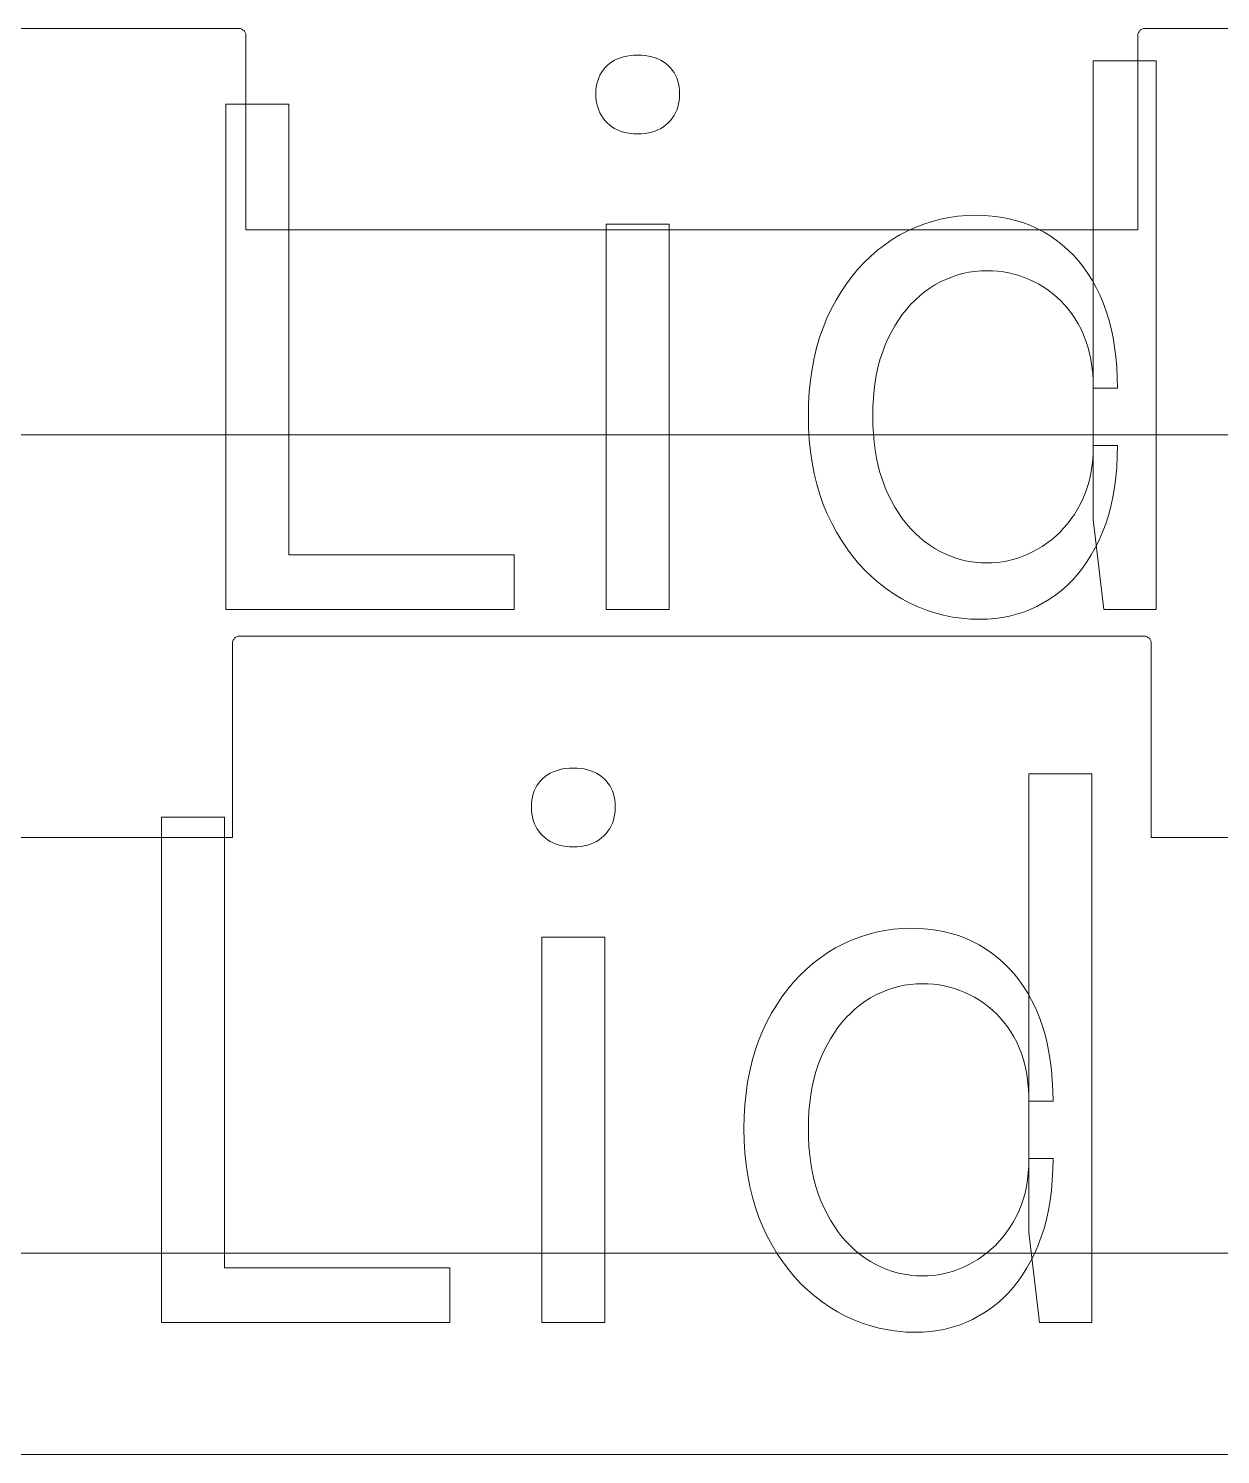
# Model space of a CAD drawing. Extents: x 3 to 302, y 3 to 302.
# Drawn here: x 200.41 to 218.18, y 112.4 to 133.66 of the extents above; entities that cross this region are included whole.
import ezdxf

# ---------------------------------------------------------------- set-up
doc = ezdxf.new("R2010")
doc.units = 0
doc.layers.get('0').update_dxf_attribs({"lineweight": 0})

msp = doc.modelspace()

# ---------------------------------------------------------------- linework, layer by layer
for p, q in [((203.57, 133.66), (190.03, 133.66)), ((203.59, 133.65), (203.57, 133.66)), ((203.6, 133.64), (203.59, 133.65)), ((203.62, 133.63), (203.6, 133.64)), ((203.63, 133.62), (203.62, 133.63)), ((203.65, 133.58), (203.63, 133.62)), ((203.65, 130.66), (203.65, 133.58)), ((216.96, 133.6), (216.95, 133.58)), ((216.95, 133.58), (216.95, 130.66)), ((216.97, 133.61), (216.96, 133.6)), ((216.98, 133.63), (216.97, 133.61)), ((216.99, 133.64), (216.98, 133.63)), ((217.03, 133.66), (216.99, 133.64)), ((230.57, 133.66), (217.03, 133.66)), ((209.005, 133.076), (209.037, 133.108)), ((209.037, 133.108), (209.072, 133.138)), ((209.072, 133.138), (209.109, 133.164)), ((209.109, 133.164), (209.149, 133.188)), ((209.149, 133.188), (209.191, 133.208)), ((209.191, 133.208), (209.235, 133.225)), ((209.235, 133.225), (209.282, 133.239)), ((209.282, 133.239), (209.331, 133.25)), ((209.331, 133.25), (209.383, 133.258)), ((209.383, 133.258), (209.437, 133.262)), ((209.437, 133.262), (209.493, 133.264)), ((209.493, 133.264), (209.493, 133.264)), ((209.493, 133.264), (209.549, 133.262)), ((209.549, 133.262), (209.603, 133.258)), ((209.603, 133.258), (209.655, 133.25)), ((209.655, 133.25), (209.704, 133.239)), ((209.704, 133.239), (209.751, 133.225)), ((209.751, 133.225), (209.795, 133.208)), ((209.795, 133.208), (209.837, 133.188)), ((209.837, 133.188), (209.877, 133.164)), ((209.877, 133.164), (209.914, 133.138)), ((209.914, 133.138), (209.949, 133.108)), ((209.949, 133.108), (209.981, 133.076)), ((216.285, 126.34), (216.285, 133.18)), ((216.285, 133.18), (217.221, 133.18)), ((217.221, 133.18), (217.221, 124.996)), ((208.884, 132.837), (208.896, 132.882)), ((208.896, 132.882), (208.911, 132.925)), ((208.911, 132.925), (208.929, 132.966)), ((208.929, 132.966), (208.951, 133.005)), ((208.951, 133.005), (208.977, 133.041)), ((208.977, 133.041), (209.005, 133.076)), ((209.981, 133.076), (210.009, 133.041)), ((210.009, 133.041), (210.035, 133.005)), ((210.035, 133.005), (210.057, 132.966)), ((210.057, 132.966), (210.075, 132.925)), ((210.075, 132.925), (210.09, 132.882)), ((210.09, 132.882), (210.102, 132.837)), ((208.869, 132.688), (208.871, 132.74)), ((208.871, 132.635), (208.869, 132.688)), ((208.869, 132.688), (208.869, 132.688)), ((208.871, 132.74), (208.876, 132.789)), ((208.876, 132.789), (208.884, 132.837)), ((210.102, 132.837), (210.11, 132.789)), ((210.11, 132.789), (210.115, 132.74)), ((210.115, 132.74), (210.117, 132.688)), ((210.117, 132.688), (210.115, 132.635)), ((210.117, 132.688), (210.117, 132.688)), ((203.355, 132.532), (204.291, 132.532)), ((203.355, 124.996), (203.355, 132.532)), ((203.355, 132.532), (203.355, 132.532)), ((204.291, 132.532), (204.291, 125.812)), ((208.876, 132.584), (208.871, 132.635)), ((208.884, 132.535), (208.876, 132.584)), ((208.896, 132.489), (208.884, 132.535)), ((208.911, 132.444), (208.896, 132.489)), ((210.09, 132.489), (210.075, 132.444)), ((210.102, 132.535), (210.09, 132.489)), ((210.11, 132.584), (210.102, 132.535)), ((210.115, 132.635), (210.11, 132.584)), ((208.929, 132.402), (208.911, 132.444)), ((208.951, 132.361), (208.929, 132.402)), ((208.977, 132.323), (208.951, 132.361)), ((209.005, 132.287), (208.977, 132.323)), ((209.037, 132.253), (209.005, 132.287)), ((209.072, 132.222), (209.037, 132.253)), ((209.949, 132.253), (209.914, 132.222)), ((209.981, 132.287), (209.949, 132.253)), ((210.009, 132.323), (209.981, 132.287)), ((210.035, 132.361), (210.009, 132.323)), ((210.057, 132.402), (210.035, 132.361)), ((210.075, 132.444), (210.057, 132.402)), ((209.109, 132.194), (209.072, 132.222)), ((209.149, 132.169), (209.109, 132.194)), ((209.191, 132.147), (209.149, 132.169)), ((209.235, 132.129), (209.191, 132.147)), ((209.282, 132.114), (209.235, 132.129)), ((209.331, 132.103), (209.282, 132.114)), ((209.383, 132.095), (209.331, 132.103)), ((209.437, 132.09), (209.383, 132.095)), ((209.493, 132.088), (209.437, 132.09)), ((209.549, 132.09), (209.493, 132.088)), ((209.493, 132.088), (209.493, 132.088)), ((209.493, 132.088), (209.493, 132.088)), ((209.603, 132.095), (209.549, 132.09)), ((209.655, 132.103), (209.603, 132.095)), ((209.704, 132.114), (209.655, 132.103)), ((209.751, 132.129), (209.704, 132.114)), ((209.795, 132.147), (209.751, 132.129)), ((209.837, 132.169), (209.795, 132.147)), ((209.877, 132.194), (209.837, 132.169)), ((209.914, 132.222), (209.877, 132.194)), ((213.759, 130.745), (213.883, 130.785)), ((213.883, 130.785), (214.008, 130.818)), ((214.008, 130.818), (214.136, 130.843)), ((214.136, 130.843), (214.266, 130.861)), ((214.266, 130.861), (214.399, 130.872)), ((214.399, 130.872), (214.533, 130.876)), ((214.533, 130.876), (214.533, 130.876)), ((214.533, 130.876), (214.657, 130.873)), ((214.657, 130.873), (214.779, 130.864)), ((214.779, 130.864), (214.897, 130.848)), ((214.897, 130.848), (215.013, 130.827)), ((215.013, 130.827), (215.125, 130.799)), ((215.125, 130.799), (215.234, 130.766)), ((215.234, 130.766), (215.34, 130.726)), ((216.95, 130.66), (203.65, 130.66)), ((209.025, 124.996), (209.025, 130.744)), ((209.025, 130.744), (209.961, 130.744)), ((209.961, 130.744), (209.961, 124.996)), ((213.288, 130.513), (213.403, 130.582)), ((213.403, 130.582), (213.519, 130.644)), ((213.519, 130.644), (213.638, 130.698)), ((213.638, 130.698), (213.759, 130.745)), ((215.34, 130.726), (215.443, 130.68)), ((215.443, 130.68), (215.543, 130.628)), ((215.543, 130.628), (215.64, 130.57)), ((215.64, 130.57), (215.733, 130.506)), ((212.968, 130.267), (213.07, 130.355)), ((213.07, 130.355), (213.177, 130.437)), ((213.177, 130.437), (213.288, 130.513)), ((215.733, 130.506), (215.822, 130.437)), ((215.822, 130.437), (215.907, 130.362)), ((215.907, 130.362), (215.988, 130.282)), ((212.777, 130.073), (212.87, 130.173)), ((212.87, 130.173), (212.968, 130.267)), ((215.988, 130.282), (216.064, 130.196)), ((216.064, 130.196), (216.136, 130.106)), ((212.604, 129.853), (212.689, 129.966)), ((212.689, 129.966), (212.777, 130.073)), ((214.085, 129.92), (214.004, 129.881)), ((214.169, 129.954), (214.085, 129.92)), ((214.253, 129.983), (214.169, 129.954)), ((214.34, 130.006), (214.253, 129.983)), ((214.427, 130.025), (214.34, 130.006)), ((214.517, 130.038), (214.427, 130.025)), ((214.608, 130.045), (214.517, 130.038)), ((214.701, 130.048), (214.608, 130.045)), ((214.783, 130.046), (214.701, 130.048)), ((214.701, 130.048), (214.701, 130.048)), ((214.864, 130.04), (214.783, 130.046)), ((214.945, 130.03), (214.864, 130.04)), ((215.024, 130.016), (214.945, 130.03)), ((215.102, 129.998), (215.024, 130.016)), ((215.178, 129.976), (215.102, 129.998)), ((215.254, 129.95), (215.178, 129.976)), ((215.329, 129.919), (215.254, 129.95)), ((215.402, 129.885), (215.329, 129.919)), ((216.136, 130.106), (216.203, 130.009)), ((216.203, 130.009), (216.267, 129.908)), ((216.267, 129.908), (216.326, 129.8)), ((212.45, 129.609), (212.525, 129.734)), ((212.525, 129.734), (212.604, 129.853)), ((213.77, 129.733), (213.697, 129.674)), ((213.846, 129.787), (213.77, 129.733)), ((213.924, 129.837), (213.846, 129.787)), ((214.004, 129.881), (213.924, 129.837)), ((215.475, 129.847), (215.402, 129.885)), ((215.546, 129.805), (215.475, 129.847)), ((215.614, 129.759), (215.546, 129.805)), ((215.679, 129.709), (215.614, 129.759)), ((215.741, 129.656), (215.679, 129.709)), ((216.326, 129.8), (216.381, 129.688)), ((216.381, 129.688), (216.431, 129.57)), ((212.314, 129.341), (212.379, 129.478)), ((212.379, 129.478), (212.45, 129.609)), ((213.561, 129.543), (213.498, 129.47)), ((213.628, 129.61), (213.561, 129.543)), ((213.697, 129.674), (213.628, 129.61)), ((215.801, 129.599), (215.741, 129.656)), ((215.858, 129.538), (215.801, 129.599)), ((215.913, 129.473), (215.858, 129.538)), ((216.431, 129.57), (216.476, 129.448)), ((212.256, 129.199), (212.314, 129.341)), ((213.381, 129.313), (213.327, 129.227)), ((213.438, 129.394), (213.381, 129.313)), ((213.498, 129.47), (213.438, 129.394)), ((215.965, 129.404), (215.913, 129.473)), ((216.014, 129.332), (215.965, 129.404)), ((216.06, 129.256), (216.014, 129.332)), ((216.476, 129.448), (216.516, 129.321)), ((216.516, 129.321), (216.55, 129.189)), ((212.16, 128.901), (212.205, 129.053)), ((212.205, 129.053), (212.256, 129.199)), ((213.276, 129.137), (213.228, 129.043)), ((213.327, 129.227), (213.276, 129.137)), ((216.103, 129.176), (216.06, 129.256)), ((216.141, 129.093), (216.103, 129.176)), ((216.175, 129.006), (216.141, 129.093)), ((216.55, 129.189), (216.579, 129.052)), ((216.579, 129.052), (216.603, 128.91)), ((212.123, 128.744), (212.16, 128.901)), ((213.145, 128.842), (213.11, 128.736)), ((213.184, 128.945), (213.145, 128.842)), ((213.228, 129.043), (213.184, 128.945)), ((216.204, 128.915), (216.175, 129.006)), ((216.229, 128.821), (216.204, 128.915)), ((216.603, 128.91), (216.621, 128.764)), ((212.092, 128.583), (212.123, 128.744)), ((213.08, 128.626), (213.055, 128.513)), ((213.11, 128.736), (213.08, 128.626)), ((216.249, 128.723), (216.229, 128.821)), ((216.265, 128.622), (216.249, 128.723)), ((216.621, 128.764), (216.634, 128.613)), ((212.051, 128.245), (212.068, 128.417)), ((212.068, 128.417), (212.092, 128.583)), ((213.055, 128.513), (213.034, 128.395)), ((216.276, 128.517), (216.265, 128.622)), ((216.283, 128.408), (216.276, 128.517)), ((216.634, 128.613), (216.642, 128.457)), ((216.642, 128.457), (216.645, 128.296)), ((212.04, 128.069), (212.051, 128.245)), ((213.018, 128.274), (213.006, 128.149)), ((213.034, 128.395), (213.018, 128.274)), ((216.285, 128.296), (216.283, 128.408)), ((216.645, 128.296), (216.285, 128.296)), ((216.645, 128.296), (216.645, 128.296)), ((212.037, 127.888), (212.04, 128.069)), ((212.999, 128.021), (212.997, 127.888)), ((213.006, 128.149), (212.999, 128.021)), ((212.04, 127.706), (212.037, 127.888)), ((212.037, 127.888), (212.037, 127.888)), ((212.997, 127.888), (212.997, 127.888)), ((212.997, 127.888), (212.999, 127.753)), ((151.28, 127.6), (296.32, 127.6)), ((212.051, 127.528), (212.04, 127.706)), ((212.999, 127.753), (213.006, 127.622)), ((213.006, 127.622), (213.018, 127.495)), ((212.068, 127.355), (212.051, 127.528)), ((212.093, 127.188), (212.068, 127.355)), ((213.018, 127.495), (213.034, 127.372)), ((213.034, 127.372), (213.055, 127.252)), ((216.283, 127.334), (216.285, 127.444)), ((216.285, 127.444), (216.285, 127.444)), ((216.285, 127.444), (216.645, 127.444)), ((216.645, 127.444), (216.642, 127.28)), ((212.124, 127.025), (212.093, 127.188)), ((213.055, 127.252), (213.08, 127.136)), ((213.08, 127.136), (213.11, 127.024)), ((216.264, 127.124), (216.276, 127.227)), ((216.276, 127.227), (216.283, 127.334)), ((216.642, 127.28), (216.634, 127.121)), ((212.162, 126.867), (212.124, 127.025)), ((213.11, 127.024), (213.145, 126.916)), ((216.201, 126.834), (216.227, 126.927)), ((216.227, 126.927), (216.248, 127.024)), ((216.248, 127.024), (216.264, 127.124)), ((216.62, 126.967), (216.601, 126.818)), ((216.634, 127.121), (216.62, 126.967)), ((212.208, 126.713), (212.162, 126.867)), ((212.26, 126.565), (212.208, 126.713)), ((213.145, 126.916), (213.184, 126.812)), ((213.184, 126.812), (213.228, 126.712)), ((213.228, 126.712), (213.276, 126.616)), ((216.135, 126.657), (216.17, 126.744)), ((216.17, 126.744), (216.201, 126.834)), ((216.601, 126.818), (216.577, 126.674)), ((212.319, 126.422), (212.26, 126.565)), ((213.276, 126.616), (213.327, 126.524)), ((213.327, 126.524), (213.381, 126.437)), ((216.051, 126.493), (216.095, 126.573)), ((216.095, 126.573), (216.135, 126.657)), ((216.547, 126.535), (216.511, 126.401)), ((216.577, 126.674), (216.547, 126.535)), ((212.385, 126.283), (212.319, 126.422)), ((213.381, 126.437), (213.438, 126.355)), ((213.438, 126.355), (213.498, 126.277)), ((215.899, 126.274), (215.952, 126.343)), ((215.952, 126.343), (216.003, 126.416)), ((216.003, 126.416), (216.051, 126.493)), ((216.441, 124.996), (216.285, 126.34)), ((216.511, 126.401), (216.47, 126.273)), ((212.457, 126.15), (212.385, 126.283)), ((212.534, 126.023), (212.457, 126.15)), ((213.498, 126.277), (213.561, 126.204)), ((213.561, 126.204), (213.628, 126.135)), ((213.628, 126.135), (213.697, 126.071)), ((215.66, 126.035), (215.724, 126.089)), ((215.724, 126.089), (215.785, 126.147)), ((215.785, 126.147), (215.843, 126.209)), ((215.843, 126.209), (215.899, 126.274)), ((216.424, 126.149), (216.372, 126.031)), ((216.47, 126.273), (216.424, 126.149)), ((212.615, 125.902), (212.534, 126.023)), ((212.701, 125.787), (212.615, 125.902)), ((213.697, 126.071), (213.77, 126.011)), ((213.77, 126.011), (213.846, 125.956)), ((213.846, 125.956), (213.924, 125.906)), ((213.924, 125.906), (214.004, 125.861)), ((214.004, 125.861), (214.085, 125.821)), ((215.381, 125.857), (215.454, 125.896)), ((215.454, 125.896), (215.525, 125.939)), ((215.525, 125.939), (215.594, 125.985)), ((215.594, 125.985), (215.66, 126.035)), ((216.315, 125.918), (216.255, 125.811)), ((216.372, 126.031), (216.315, 125.918)), ((204.291, 125.812), (207.651, 125.812)), ((207.651, 125.812), (207.651, 124.996)), ((212.792, 125.678), (212.701, 125.787)), ((212.887, 125.576), (212.792, 125.678)), ((214.085, 125.821), (214.169, 125.787)), ((214.169, 125.787), (214.253, 125.758)), ((214.253, 125.758), (214.34, 125.734)), ((214.34, 125.734), (214.427, 125.716)), ((214.427, 125.716), (214.517, 125.703)), ((214.517, 125.703), (214.608, 125.695)), ((214.608, 125.695), (214.701, 125.692)), ((214.701, 125.692), (214.779, 125.694)), ((214.701, 125.692), (214.701, 125.692)), ((214.779, 125.694), (214.856, 125.7)), ((214.856, 125.7), (214.933, 125.71)), ((214.933, 125.71), (215.009, 125.725)), ((215.009, 125.725), (215.084, 125.743)), ((215.084, 125.743), (215.159, 125.765)), ((215.159, 125.765), (215.234, 125.792)), ((215.234, 125.792), (215.308, 125.823)), ((215.308, 125.823), (215.381, 125.857)), ((216.191, 125.709), (216.123, 125.612)), ((216.255, 125.811), (216.191, 125.709)), ((212.987, 125.48), (212.887, 125.576)), ((213.092, 125.389), (212.987, 125.48)), ((215.975, 125.437), (215.896, 125.357)), ((216.051, 125.522), (215.975, 125.437)), ((216.123, 125.612), (216.051, 125.522)), ((213.201, 125.305), (213.092, 125.389)), ((213.315, 125.227), (213.201, 125.305)), ((213.433, 125.156), (213.315, 125.227)), ((215.812, 125.283), (215.725, 125.215)), ((215.896, 125.357), (215.812, 125.283)), ((213.552, 125.092), (213.433, 125.156)), ((213.674, 125.036), (213.552, 125.092)), ((213.799, 124.987), (213.674, 125.036)), ((215.444, 125.044), (215.345, 124.999)), ((215.54, 125.095), (215.444, 125.044)), ((215.634, 125.152), (215.54, 125.095)), ((215.725, 125.215), (215.634, 125.152)), ((207.651, 124.996), (203.355, 124.996)), ((209.961, 124.996), (209.025, 124.996)), ((209.961, 124.996), (209.961, 124.996)), ((213.925, 124.946), (213.799, 124.987)), ((214.054, 124.912), (213.925, 124.946)), ((214.186, 124.886), (214.054, 124.912)), ((214.319, 124.867), (214.186, 124.886)), ((214.455, 124.856), (214.319, 124.867)), ((214.593, 124.852), (214.455, 124.856)), ((214.707, 124.855), (214.593, 124.852)), ((214.593, 124.852), (214.593, 124.852)), ((214.593, 124.852), (214.593, 124.852)), ((214.819, 124.864), (214.707, 124.855)), ((214.929, 124.879), (214.819, 124.864)), ((215.036, 124.9), (214.929, 124.879)), ((215.141, 124.927), (215.036, 124.9)), ((215.244, 124.96), (215.141, 124.927)), ((215.345, 124.999), (215.244, 124.96)), ((217.221, 124.996), (216.441, 124.996)), ((217.221, 124.996), (217.221, 124.996)), ((203.53, 124.6), (203.49, 124.58)), ((217.07, 124.6), (203.53, 124.6)), ((217.09, 124.59), (217.07, 124.6)), ((217.1, 124.58), (217.09, 124.59)), ((203.46, 124.54), (203.45, 124.52)), ((203.45, 124.52), (203.45, 121.6)), ((203.47, 124.55), (203.46, 124.54)), ((203.48, 124.57), (203.47, 124.55)), ((203.49, 124.58), (203.48, 124.57)), ((217.12, 124.57), (217.1, 124.58)), ((217.13, 124.56), (217.12, 124.57)), ((217.15, 124.52), (217.13, 124.56)), ((217.15, 121.6), (217.15, 124.52)), ((208.045, 122.446), (208.077, 122.478)), ((208.077, 122.478), (208.112, 122.508)), ((208.112, 122.508), (208.149, 122.534)), ((208.149, 122.534), (208.189, 122.558)), ((208.189, 122.558), (208.231, 122.578)), ((208.231, 122.578), (208.275, 122.595)), ((208.275, 122.595), (208.322, 122.609)), ((208.322, 122.609), (208.371, 122.62)), ((208.371, 122.62), (208.423, 122.628)), ((208.423, 122.628), (208.477, 122.632)), ((208.477, 122.632), (208.533, 122.634)), ((208.533, 122.634), (208.533, 122.634)), ((208.533, 122.634), (208.589, 122.632)), ((208.589, 122.632), (208.643, 122.628)), ((208.643, 122.628), (208.695, 122.62)), ((208.695, 122.62), (208.744, 122.609)), ((208.744, 122.609), (208.791, 122.595)), ((208.791, 122.595), (208.835, 122.578)), ((208.835, 122.578), (208.877, 122.558)), ((208.877, 122.558), (208.917, 122.534)), ((208.917, 122.534), (208.954, 122.508)), ((208.954, 122.508), (208.989, 122.478)), ((208.989, 122.478), (209.021, 122.446)), ((215.325, 115.71), (215.325, 122.55)), ((215.325, 122.55), (216.261, 122.55)), ((216.261, 122.55), (216.261, 114.366)), ((207.924, 122.207), (207.936, 122.252)), ((207.936, 122.252), (207.951, 122.295)), ((207.951, 122.295), (207.969, 122.336)), ((207.969, 122.336), (207.991, 122.375)), ((207.991, 122.375), (208.017, 122.411)), ((208.017, 122.411), (208.045, 122.446)), ((209.021, 122.446), (209.049, 122.411)), ((209.049, 122.411), (209.075, 122.375)), ((209.075, 122.375), (209.097, 122.336)), ((209.097, 122.336), (209.115, 122.295)), ((209.115, 122.295), (209.13, 122.252)), ((209.13, 122.252), (209.142, 122.207)), ((207.909, 122.058), (207.911, 122.11)), ((207.911, 122.005), (207.909, 122.058)), ((207.909, 122.058), (207.909, 122.058)), ((207.911, 122.11), (207.916, 122.159)), ((207.916, 122.159), (207.924, 122.207)), ((209.142, 122.207), (209.15, 122.159)), ((209.15, 122.159), (209.155, 122.11)), ((209.155, 122.11), (209.157, 122.058)), ((209.157, 122.058), (209.155, 122.005)), ((209.157, 122.058), (209.157, 122.058)), ((202.395, 121.902), (203.331, 121.902)), ((202.395, 114.366), (202.395, 121.902)), ((202.395, 121.902), (202.395, 121.902)), ((203.331, 121.902), (203.331, 115.182)), ((207.916, 121.954), (207.911, 122.005)), ((207.924, 121.905), (207.916, 121.954)), ((207.936, 121.859), (207.924, 121.905)), ((207.951, 121.814), (207.936, 121.859)), ((209.13, 121.859), (209.115, 121.814)), ((209.142, 121.905), (209.13, 121.859)), ((209.15, 121.954), (209.142, 121.905)), ((209.155, 122.005), (209.15, 121.954)), ((207.969, 121.772), (207.951, 121.814)), ((207.991, 121.731), (207.969, 121.772)), ((208.017, 121.693), (207.991, 121.731)), ((208.045, 121.657), (208.017, 121.693)), ((208.077, 121.623), (208.045, 121.657)), ((208.112, 121.592), (208.077, 121.623)), ((208.989, 121.623), (208.954, 121.592)), ((209.021, 121.657), (208.989, 121.623)), ((209.049, 121.693), (209.021, 121.657)), ((209.075, 121.731), (209.049, 121.693)), ((209.097, 121.772), (209.075, 121.731)), ((209.115, 121.814), (209.097, 121.772)), ((203.45, 121.6), (190.15, 121.6)), ((208.149, 121.564), (208.112, 121.592)), ((208.189, 121.539), (208.149, 121.564)), ((208.231, 121.517), (208.189, 121.539)), ((208.275, 121.499), (208.231, 121.517)), ((208.322, 121.484), (208.275, 121.499)), ((208.371, 121.473), (208.322, 121.484)), ((208.423, 121.465), (208.371, 121.473)), ((208.477, 121.46), (208.423, 121.465)), ((208.533, 121.458), (208.477, 121.46)), ((208.589, 121.46), (208.533, 121.458)), ((208.533, 121.458), (208.533, 121.458)), ((208.533, 121.458), (208.533, 121.458)), ((208.643, 121.465), (208.589, 121.46)), ((208.695, 121.473), (208.643, 121.465)), ((208.744, 121.484), (208.695, 121.473)), ((208.791, 121.499), (208.744, 121.484)), ((208.835, 121.517), (208.791, 121.499)), ((208.877, 121.539), (208.835, 121.517)), ((208.917, 121.564), (208.877, 121.539)), ((208.954, 121.592), (208.917, 121.564)), ((230.45, 121.6), (217.15, 121.6)), ((212.799, 120.115), (212.923, 120.155)), ((212.923, 120.155), (213.048, 120.188)), ((213.048, 120.188), (213.176, 120.213)), ((213.176, 120.213), (213.306, 120.231)), ((213.306, 120.231), (213.439, 120.242)), ((213.439, 120.242), (213.573, 120.246)), ((213.573, 120.246), (213.573, 120.246)), ((213.573, 120.246), (213.697, 120.243)), ((213.697, 120.243), (213.819, 120.234)), ((213.819, 120.234), (213.937, 120.218)), ((213.937, 120.218), (214.053, 120.197)), ((214.053, 120.197), (214.165, 120.169)), ((214.165, 120.169), (214.274, 120.136)), ((214.274, 120.136), (214.38, 120.096)), ((208.065, 114.366), (208.065, 120.114)), ((208.065, 120.114), (209.001, 120.114)), ((209.001, 120.114), (209.001, 114.366)), ((212.328, 119.883), (212.443, 119.952)), ((212.443, 119.952), (212.559, 120.014)), ((212.559, 120.014), (212.678, 120.068)), ((212.678, 120.068), (212.799, 120.115)), ((214.38, 120.096), (214.483, 120.05)), ((214.483, 120.05), (214.583, 119.998)), ((214.583, 119.998), (214.68, 119.94)), ((214.68, 119.94), (214.773, 119.876)), ((212.008, 119.637), (212.11, 119.725)), ((212.11, 119.725), (212.217, 119.807)), ((212.217, 119.807), (212.328, 119.883)), ((214.773, 119.876), (214.862, 119.807)), ((214.862, 119.807), (214.947, 119.732)), ((214.947, 119.732), (215.028, 119.652)), ((211.817, 119.443), (211.91, 119.543)), ((211.91, 119.543), (212.008, 119.637)), ((215.028, 119.652), (215.104, 119.567)), ((215.104, 119.567), (215.176, 119.476)), ((211.644, 119.223), (211.729, 119.336)), ((211.729, 119.336), (211.817, 119.443)), ((213.125, 119.29), (213.044, 119.251)), ((213.209, 119.324), (213.125, 119.29)), ((213.293, 119.353), (213.209, 119.324)), ((213.38, 119.376), (213.293, 119.353)), ((213.467, 119.395), (213.38, 119.376)), ((213.557, 119.408), (213.467, 119.395)), ((213.648, 119.415), (213.557, 119.408)), ((213.741, 119.418), (213.648, 119.415)), ((213.823, 119.416), (213.741, 119.418)), ((213.741, 119.418), (213.741, 119.418)), ((213.904, 119.41), (213.823, 119.416)), ((213.985, 119.4), (213.904, 119.41)), ((214.064, 119.386), (213.985, 119.4)), ((214.142, 119.368), (214.064, 119.386)), ((214.218, 119.346), (214.142, 119.368)), ((214.294, 119.32), (214.218, 119.346)), ((214.369, 119.289), (214.294, 119.32)), ((214.442, 119.255), (214.369, 119.289)), ((215.176, 119.476), (215.243, 119.379)), ((215.243, 119.379), (215.307, 119.278)), ((215.307, 119.278), (215.366, 119.171)), ((211.49, 118.979), (211.565, 119.104)), ((211.565, 119.104), (211.644, 119.223)), ((212.81, 119.103), (212.737, 119.044)), ((212.886, 119.157), (212.81, 119.103)), ((212.964, 119.207), (212.886, 119.157)), ((213.044, 119.251), (212.964, 119.207)), ((214.515, 119.217), (214.442, 119.255)), ((214.586, 119.175), (214.515, 119.217)), ((214.654, 119.129), (214.586, 119.175)), ((214.719, 119.079), (214.654, 119.129)), ((214.781, 119.026), (214.719, 119.079)), ((215.366, 119.171), (215.421, 119.058)), ((215.421, 119.058), (215.471, 118.94)), ((211.354, 118.711), (211.419, 118.848)), ((211.419, 118.848), (211.49, 118.979)), ((212.601, 118.913), (212.538, 118.841)), ((212.668, 118.98), (212.601, 118.913)), ((212.737, 119.044), (212.668, 118.98)), ((214.841, 118.969), (214.781, 119.026)), ((214.898, 118.908), (214.841, 118.969)), ((214.953, 118.843), (214.898, 118.908)), ((215.471, 118.94), (215.516, 118.818)), ((211.296, 118.569), (211.354, 118.711)), ((212.421, 118.683), (212.367, 118.597)), ((212.478, 118.764), (212.421, 118.683)), ((212.538, 118.841), (212.478, 118.764)), ((215.005, 118.774), (214.953, 118.843)), ((215.054, 118.702), (215.005, 118.774)), ((215.1, 118.626), (215.054, 118.702)), ((215.516, 118.818), (215.556, 118.691)), ((215.556, 118.691), (215.59, 118.559)), ((211.2, 118.271), (211.245, 118.423)), ((211.245, 118.423), (211.296, 118.569)), ((212.316, 118.507), (212.268, 118.413)), ((212.367, 118.597), (212.316, 118.507)), ((215.143, 118.546), (215.1, 118.626)), ((215.181, 118.463), (215.143, 118.546)), ((215.215, 118.376), (215.181, 118.463)), ((215.59, 118.559), (215.619, 118.422)), ((215.619, 118.422), (215.643, 118.28)), ((211.163, 118.115), (211.2, 118.271)), ((212.185, 118.212), (212.15, 118.106)), ((212.224, 118.315), (212.185, 118.212)), ((212.268, 118.413), (212.224, 118.315)), ((215.244, 118.285), (215.215, 118.376)), ((215.269, 118.191), (215.244, 118.285)), ((215.643, 118.28), (215.661, 118.134)), ((211.132, 117.953), (211.163, 118.115)), ((212.12, 117.996), (212.095, 117.883)), ((212.15, 118.106), (212.12, 117.996)), ((215.289, 118.093), (215.269, 118.191)), ((215.305, 117.992), (215.289, 118.093)), ((215.661, 118.134), (215.674, 117.983)), ((211.091, 117.615), (211.108, 117.787)), ((211.108, 117.787), (211.132, 117.953)), ((212.095, 117.883), (212.074, 117.765)), ((215.316, 117.887), (215.305, 117.992)), ((215.323, 117.778), (215.316, 117.887)), ((215.674, 117.983), (215.682, 117.827)), ((215.682, 117.827), (215.685, 117.666)), ((211.08, 117.439), (211.091, 117.615)), ((212.058, 117.644), (212.046, 117.519)), ((212.074, 117.765), (212.058, 117.644)), ((215.325, 117.666), (215.323, 117.778)), ((215.685, 117.666), (215.325, 117.666)), ((215.685, 117.666), (215.685, 117.666)), ((211.077, 117.258), (211.08, 117.439)), ((212.039, 117.391), (212.037, 117.258)), ((212.046, 117.519), (212.039, 117.391)), ((211.08, 117.076), (211.077, 117.258)), ((211.077, 117.258), (211.077, 117.258)), ((212.037, 117.258), (212.037, 117.258)), ((212.037, 117.258), (212.039, 117.123)), ((211.091, 116.898), (211.08, 117.076)), ((212.039, 117.123), (212.046, 116.992)), ((212.046, 116.992), (212.058, 116.865)), ((211.108, 116.725), (211.091, 116.898)), ((211.133, 116.558), (211.108, 116.725)), ((212.058, 116.865), (212.074, 116.742)), ((212.074, 116.742), (212.095, 116.622)), ((215.323, 116.704), (215.325, 116.814)), ((215.325, 116.814), (215.325, 116.814)), ((215.325, 116.814), (215.685, 116.814)), ((215.685, 116.814), (215.682, 116.65)), ((211.164, 116.395), (211.133, 116.558)), ((212.095, 116.622), (212.12, 116.506)), ((212.12, 116.506), (212.15, 116.394)), ((215.304, 116.494), (215.316, 116.597)), ((215.316, 116.597), (215.323, 116.704)), ((215.682, 116.65), (215.674, 116.491)), ((211.202, 116.237), (211.164, 116.395)), ((212.15, 116.394), (212.185, 116.286)), ((215.241, 116.204), (215.267, 116.297)), ((215.267, 116.297), (215.288, 116.394)), ((215.288, 116.394), (215.304, 116.494)), ((215.66, 116.337), (215.641, 116.188)), ((215.674, 116.491), (215.66, 116.337)), ((211.248, 116.083), (211.202, 116.237)), ((211.3, 115.935), (211.248, 116.083)), ((212.185, 116.286), (212.224, 116.182)), ((212.224, 116.182), (212.268, 116.082)), ((212.268, 116.082), (212.316, 115.986)), ((215.175, 116.027), (215.21, 116.114)), ((215.21, 116.114), (215.241, 116.204)), ((215.641, 116.188), (215.617, 116.044)), ((211.359, 115.792), (211.3, 115.935)), ((212.316, 115.986), (212.367, 115.894)), ((212.367, 115.894), (212.421, 115.807)), ((215.091, 115.863), (215.135, 115.943)), ((215.135, 115.943), (215.175, 116.027)), ((215.587, 115.905), (215.551, 115.771)), ((215.617, 116.044), (215.587, 115.905)), ((211.425, 115.653), (211.359, 115.792)), ((212.421, 115.807), (212.478, 115.725)), ((212.478, 115.725), (212.538, 115.647)), ((214.939, 115.644), (214.992, 115.713)), ((214.992, 115.713), (215.043, 115.786)), ((215.043, 115.786), (215.091, 115.863)), ((215.481, 114.366), (215.325, 115.71)), ((215.551, 115.771), (215.51, 115.643)), ((211.497, 115.52), (211.425, 115.653)), ((211.574, 115.393), (211.497, 115.52)), ((212.538, 115.647), (212.601, 115.574)), ((212.601, 115.574), (212.668, 115.505)), ((212.668, 115.505), (212.737, 115.441)), ((214.7, 115.405), (214.764, 115.459)), ((214.764, 115.459), (214.825, 115.517)), ((214.825, 115.517), (214.883, 115.579)), ((214.883, 115.579), (214.939, 115.644)), ((215.464, 115.519), (215.412, 115.401)), ((215.51, 115.643), (215.464, 115.519)), ((151.28, 115.4), (296.32, 115.4)), ((211.655, 115.272), (211.574, 115.393)), ((211.741, 115.157), (211.655, 115.272)), ((212.737, 115.441), (212.81, 115.381)), ((212.81, 115.381), (212.886, 115.326)), ((212.886, 115.326), (212.964, 115.276)), ((212.964, 115.276), (213.044, 115.231)), ((213.044, 115.231), (213.125, 115.191)), ((214.421, 115.227), (214.494, 115.266)), ((214.494, 115.266), (214.565, 115.309)), ((214.565, 115.309), (214.634, 115.355)), ((214.634, 115.355), (214.7, 115.405)), ((215.355, 115.288), (215.295, 115.181)), ((215.412, 115.401), (215.355, 115.288)), ((203.331, 115.182), (206.691, 115.182)), ((206.691, 115.182), (206.691, 114.366)), ((211.832, 115.049), (211.741, 115.157)), ((211.927, 114.946), (211.832, 115.049)), ((213.125, 115.191), (213.209, 115.157)), ((213.209, 115.157), (213.293, 115.128)), ((213.293, 115.128), (213.38, 115.104)), ((213.38, 115.104), (213.467, 115.086)), ((213.467, 115.086), (213.557, 115.073)), ((213.557, 115.073), (213.648, 115.065)), ((213.648, 115.065), (213.741, 115.062)), ((213.741, 115.062), (213.819, 115.064)), ((213.741, 115.062), (213.741, 115.062)), ((213.819, 115.064), (213.896, 115.07)), ((213.896, 115.07), (213.973, 115.08)), ((213.973, 115.08), (214.049, 115.095)), ((214.049, 115.095), (214.124, 115.113)), ((214.124, 115.113), (214.199, 115.135)), ((214.199, 115.135), (214.274, 115.162)), ((214.274, 115.162), (214.348, 115.193)), ((214.348, 115.193), (214.421, 115.227)), ((215.231, 115.079), (215.163, 114.982)), ((215.295, 115.181), (215.231, 115.079)), ((212.027, 114.85), (211.927, 114.946)), ((212.132, 114.759), (212.027, 114.85)), ((215.015, 114.807), (214.936, 114.727)), ((215.091, 114.892), (215.015, 114.807)), ((215.163, 114.982), (215.091, 114.892)), ((212.241, 114.675), (212.132, 114.759)), ((212.355, 114.597), (212.241, 114.675)), ((212.473, 114.526), (212.355, 114.597)), ((214.852, 114.653), (214.765, 114.585)), ((214.936, 114.727), (214.852, 114.653)), ((212.592, 114.462), (212.473, 114.526)), ((212.714, 114.406), (212.592, 114.462)), ((212.839, 114.357), (212.714, 114.406)), ((214.484, 114.414), (214.385, 114.369)), ((214.58, 114.465), (214.484, 114.414)), ((214.674, 114.522), (214.58, 114.465)), ((214.765, 114.585), (214.674, 114.522)), ((206.691, 114.366), (202.395, 114.366)), ((209.001, 114.366), (208.065, 114.366)), ((209.001, 114.366), (209.001, 114.366)), ((212.966, 114.316), (212.839, 114.357)), ((213.094, 114.282), (212.966, 114.316)), ((213.226, 114.256), (213.094, 114.282)), ((213.359, 114.237), (213.226, 114.256)), ((213.495, 114.226), (213.359, 114.237)), ((213.633, 114.222), (213.495, 114.226)), ((213.747, 114.225), (213.633, 114.222)), ((213.633, 114.222), (213.633, 114.222)), ((213.633, 114.222), (213.633, 114.222)), ((213.859, 114.234), (213.747, 114.225)), ((213.969, 114.249), (213.859, 114.234)), ((214.076, 114.27), (213.969, 114.249)), ((214.181, 114.297), (214.076, 114.27)), ((214.284, 114.33), (214.181, 114.297)), ((214.385, 114.369), (214.284, 114.33)), ((216.261, 114.366), (215.481, 114.366)), ((216.261, 114.366), (216.261, 114.366)), ((228.32, 112.4), (160.28, 112.4))]:
    msp.add_line(p, q)

doc.saveas('drawing.dxf')
